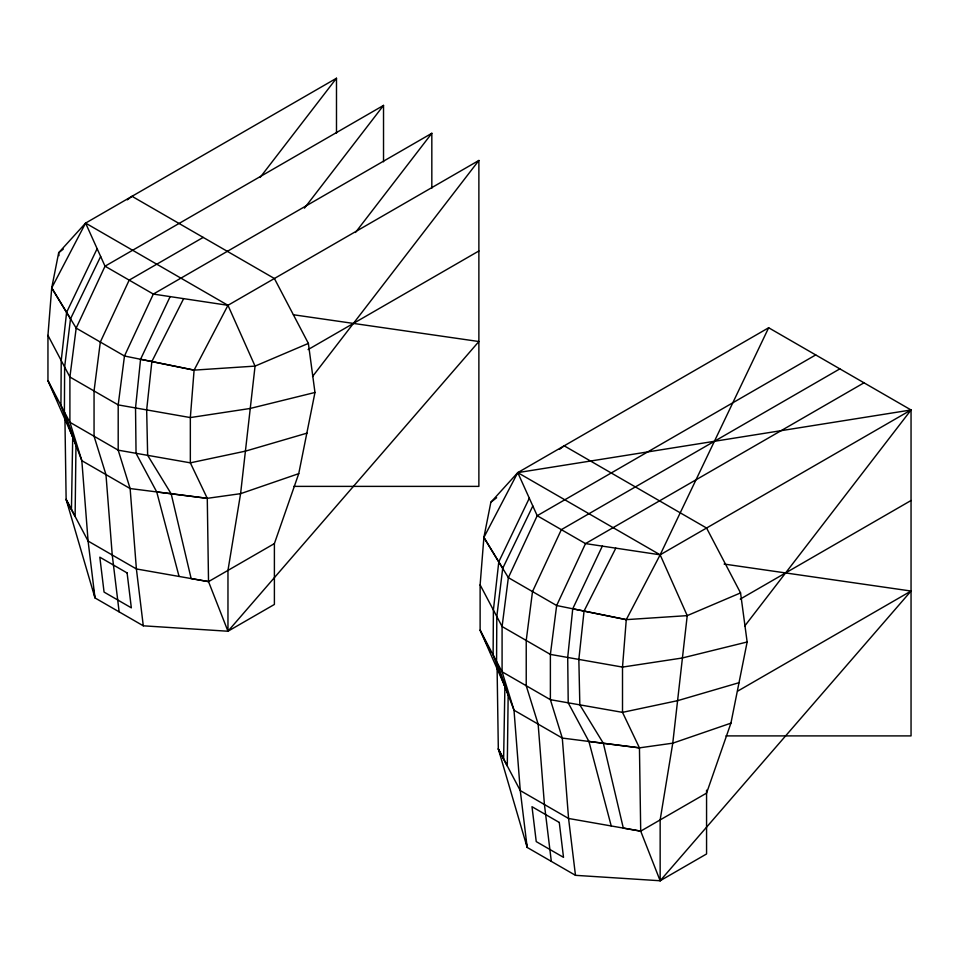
<?xml version="1.0" encoding="UTF-8"?>
<svg xmlns="http://www.w3.org/2000/svg" width="959" height="959" viewBox="0 0 959 959"><rect width="100%" height="100%" fill="white"/><g stroke="black" fill="none" stroke-linecap="round" stroke-linejoin="round"><path stroke-width="1.44" d="M336.489 133.157L336.489 78.242L85.591 223.099L58.679 252.732L51.714 287.928L47.95 335.362L47.95 380.639L64.397 411.986L75.977 445.312L75.114 516.433L66.135 499.423L64.936 419.095M725.951 735.901L911.05 735.901L911.05 409.972L768.662 327.762L517.764 472.619L490.864 502.252L483.887 537.436L480.123 584.882L480.123 630.147L496.57 661.494L508.162 694.819L507.287 765.953L498.32 748.931L497.062 665.642M71.445 509.457L72.716 436.956L60.944 405.273L61.22 360.584L66.615 312.31L97.135 248.705M503.619 758.977L504.902 686.476L493.118 654.793L493.394 610.092L498.788 561.818L529.308 498.212M293.778 486.381L478.877 486.381L478.877 160.453L227.966 305.31L194.102 370.126L190.338 417.573L190.338 462.837L207.276 498.332L208.523 581.622L227.966 631.238L274.394 604.446L274.394 543.597L298.74 473.65L314.972 392.471L308.378 343.406L274.394 278.506L132.006 196.307L127.319 199.844M768.662 327.762L660.152 554.817L626.275 619.646L622.511 667.092L622.511 712.357L639.449 747.852L640.708 831.141L660.152 880.758L706.567 853.954L706.567 790.18M170.151 296.607L140.565 359.265L135.531 407.947L136.046 453.343L156.725 491.931L179.057 576.443M602.324 546.127L572.739 608.785L567.704 657.454L568.219 702.863L588.91 741.439L611.231 825.963M100.647 256.485L70.522 318.832L64.637 367.009L64.397 411.986L69.899 422.284L81.827 460.668L88.096 541.068L94.989 597.925L143.287 625.807L227.966 631.238L478.877 341.524L293.418 314.756M532.82 506.004L502.708 568.351L496.81 616.529L496.57 661.494L502.084 671.791L514 710.187L520.269 790.576L527.174 847.432L575.472 875.327L660.152 880.758L911.05 591.044L724.129 564.06M525.784 840.252L527.174 847.432L498.32 748.931L520.269 790.576L568.567 818.471L640.708 831.141L706.567 793.117L730.926 723.158L747.145 641.991L740.552 592.914L706.567 528.025L564.18 445.815L559.493 449.351M183.637 298.645L151.87 361.531L146.667 409.913L147.65 455.345L171.181 493.813L191.141 578.565L208.523 581.622L274.394 543.597M615.81 548.152L584.055 611.051L578.84 659.432L579.835 704.853L603.367 743.321L623.314 828.085L640.708 831.141M308.378 343.406L255.058 366.11L194.102 370.126L124.478 356.005L76.181 328.122L51.714 287.928L85.591 223.099L227.966 305.31L255.058 366.11L240.589 493.669L227.966 570.401L227.966 631.238M740.552 592.914L687.231 615.63L626.275 619.646L556.652 605.525L508.354 577.642L483.887 537.436L517.764 472.619L911.05 409.972L744.723 626.035M260.129 177.439L336.489 78.242M304.447 208.139L383.528 105.406L383.528 161.807M355.465 232.486L431.826 133.289L431.826 188.204M312.538 376.515L478.877 160.453M63.306 249.112L58.679 252.732L58.979 255.657M490.864 502.252L496.642 497.721M383.528 105.406L105.034 266.194L76.181 328.122L69.899 377.019L69.899 422.284L118.197 450.167L190.338 462.837L245.516 451.126L307 433.144M203.2 237.4L129.177 280.136L100.323 342.063L94.054 390.96L94.054 436.225L105.97 474.609L112.239 555.009L119.144 611.866M431.826 133.289L153.332 294.077L124.478 356.005L118.197 404.902L118.197 450.167L130.124 488.551L136.394 568.951L143.287 625.807M308.079 349.591L478.877 250.982M815.713 354.926L537.208 515.714L508.354 577.642L502.084 626.527L502.084 671.791L550.382 699.686L622.511 712.357L677.701 700.645L739.173 682.652M839.856 368.867L561.351 529.656L532.509 591.583L526.227 640.468L526.227 685.745L538.143 724.129L544.424 804.529L551.317 861.386M864.011 382.809L585.505 543.597L556.652 605.525L550.382 654.41L550.382 699.686L562.298 738.07L568.567 818.471L575.472 875.327M911.05 409.972L660.152 554.817L585.505 543.597L537.208 515.714L517.764 472.619L660.152 554.817L687.231 615.63L672.762 743.177L660.152 819.909L660.152 880.758M740.252 599.111L911.05 500.502M737.627 691.163L911.05 591.044M298.74 473.65L240.589 493.669L207.276 498.332L156.725 491.931M730.926 723.158L672.762 743.177L639.449 747.852L588.91 741.439M314.972 392.471L249.915 408.51L190.338 417.573L118.197 404.902L69.899 377.019L47.95 335.362M747.145 641.991L682.089 658.03L622.511 667.092L550.382 654.41L502.084 626.527L480.123 584.882M207.276 498.332L130.124 488.551L81.827 460.668L69.108 427.246L75.977 445.312M639.449 747.852L562.298 738.07L514 710.187L499.699 672.595L508.162 694.819M227.966 305.31L153.332 294.077L105.034 266.194L85.591 223.099M208.523 581.622L136.394 568.951L88.096 541.068L66.135 499.423L94.989 597.925L93.335 589.294M140.565 359.265L194.102 370.126M572.739 608.785L626.275 619.646M483.887 537.436L502.708 568.351M51.714 287.928L70.522 318.832M490.792 652.492L480.123 630.147L504.902 686.476M54.219 393.777L47.95 380.639L72.716 436.956M55.478 396.403L57.36 400.347M498.32 748.931L501.018 755.824M66.135 499.423L69.384 507.683M127.103 572.931L99.832 557.191L104.063 592.087L131.335 607.838L127.103 572.931M559.277 822.45L532.005 806.711L536.237 841.606L563.508 857.346L559.277 822.45"/></g></svg>
